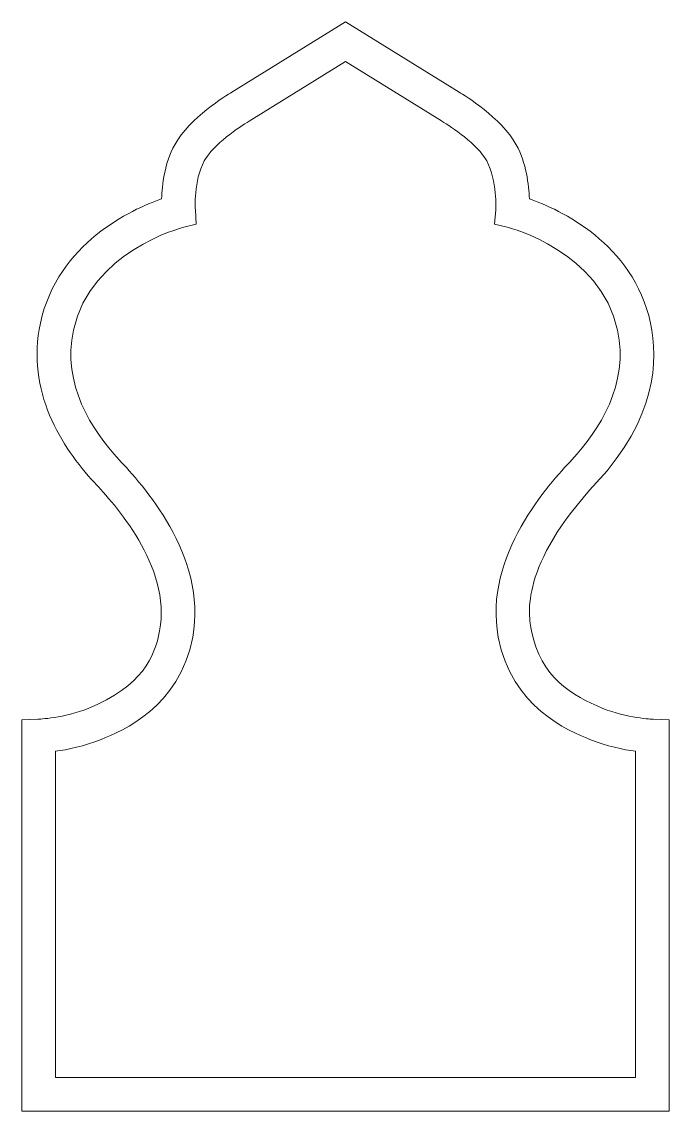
# Model space of a CAD drawing. Header units: inches. Extents: x 0.7 to 7.6, y -11.7 to 0.
import ezdxf

# ---------------------------------------------------------------- set-up
doc = ezdxf.new("R2010")
doc.units = ezdxf.units.IN
doc.header["$MEASUREMENT"] = 0
doc.layers.add('Layer 1', color=7, linetype='Continuous')

msp = doc.modelspace()

# ---------------------------------------------------------------- linework, layer by layer
at = {"layer": 'Layer 1', "lineweight": 0}
for points, knots in [([(7.598, -11.693), (7.598, -11.693), (0.657, -11.693), (0.657, -11.693), (0.657, -11.693), (0.657, -7.493), (0.657, -7.493), (0.657, -7.493), (0.83, -7.486), (0.83, -7.486), (0.833, -7.486), (1.117, -7.472), (1.369, -7.369), (1.95, -7.131), (2.082, -6.815), (2.134, -6.538), (2.264, -5.839), (1.64, -5.167), (1.435, -4.946), (1.084, -4.568), (0.699, -3.964), (0.856, -3.233), (1.042, -2.375), (1.833, -2.014), (2.156, -1.9), (2.161, -1.751), (2.189, -1.514), (2.296, -1.32), (2.457, -1.028), (2.853, -0.789), (2.909, -0.756), (2.909, -0.756), (4.127, 0), (4.127, 0), (4.127, 0), (5.346, -0.756), (5.346, -0.756), (5.402, -0.789), (5.798, -1.028), (5.959, -1.32), (6.066, -1.514), (6.094, -1.751), (6.099, -1.9), (6.423, -2.014), (7.213, -2.375), (7.398, -3.233), (7.486, -3.636), (7.456, -4.261), (6.82, -4.946), (5.991, -5.839), (6.089, -6.365), (6.122, -6.538), (6.215, -7.032), (6.56, -7.235), (6.886, -7.369), (7.141, -7.473), (7.422, -7.486), (7.425, -7.486), (7.425, -7.486), (7.598, -7.493), (7.598, -7.493), (7.598, -7.493), (7.598, -11.693), (7.598, -11.693)], [0, 0, 0, 0, 1, 1, 1, 2, 2, 2, 3, 3, 3, 4, 4, 4, 5, 5, 5, 6, 6, 6, 7, 7, 7, 8, 8, 8, 9, 9, 9, 10, 10, 10, 11, 11, 11, 12, 12, 12, 13, 13, 13, 14, 14, 14, 15, 15, 15, 16, 16, 16, 17, 17, 17, 18, 18, 18, 19, 19, 19, 20, 20, 20, 21, 21, 21, 21]), ([(1.018, -11.331), (1.018, -11.331), (7.237, -11.331), (7.237, -11.331), (7.237, -11.331), (7.237, -7.83), (7.237, -7.83), (7.108, -7.812), (6.925, -7.775), (6.749, -7.703), (6.519, -7.609), (5.908, -7.359), (5.766, -6.604), (5.602, -5.727), (6.319, -4.954), (6.555, -4.7), (6.848, -4.385), (7.17, -3.888), (7.045, -3.31), (6.862, -2.464), (5.884, -2.21), (5.874, -2.208), (5.874, -2.208), (5.727, -2.171), (5.727, -2.171), (5.727, -2.171), (5.738, -2.02), (5.738, -2.02), (5.738, -2.017), (5.757, -1.703), (5.642, -1.494), (5.545, -1.317), (5.262, -1.126), (5.161, -1.067), (5.161, -1.067), (5.157, -1.064), (5.157, -1.064), (5.157, -1.064), (4.127, -0.425), (4.127, -0.425), (4.127, -0.425), (3.093, -1.067), (3.093, -1.067), (2.993, -1.126), (2.71, -1.317), (2.613, -1.494), (2.498, -1.703), (2.517, -2.017), (2.518, -2.02), (2.518, -2.02), (2.527, -2.171), (2.527, -2.171), (2.527, -2.171), (2.381, -2.208), (2.381, -2.208), (2.372, -2.21), (1.392, -2.469), (1.21, -3.31), (1.085, -3.888), (1.408, -4.385), (1.7, -4.7), (1.936, -4.954), (2.653, -5.727), (2.489, -6.604), (2.347, -7.359), (1.736, -7.609), (1.506, -7.703), (1.33, -7.775), (1.147, -7.812), (1.018, -7.83), (1.018, -7.83), (1.018, -11.331), (1.018, -11.331)], [0, 0, 0, 0, 1, 1, 1, 2, 2, 2, 3, 3, 3, 4, 4, 4, 5, 5, 5, 6, 6, 6, 7, 7, 7, 8, 8, 8, 9, 9, 9, 10, 10, 10, 11, 11, 11, 12, 12, 12, 13, 13, 13, 14, 14, 14, 15, 15, 15, 16, 16, 16, 17, 17, 17, 18, 18, 18, 19, 19, 19, 20, 20, 20, 21, 21, 21, 22, 22, 22, 23, 23, 23, 24, 24, 24, 24])]:
    msp.add_open_spline(points, degree=3, knots=knots, dxfattribs=at)

doc.saveas('drawing.dxf')
